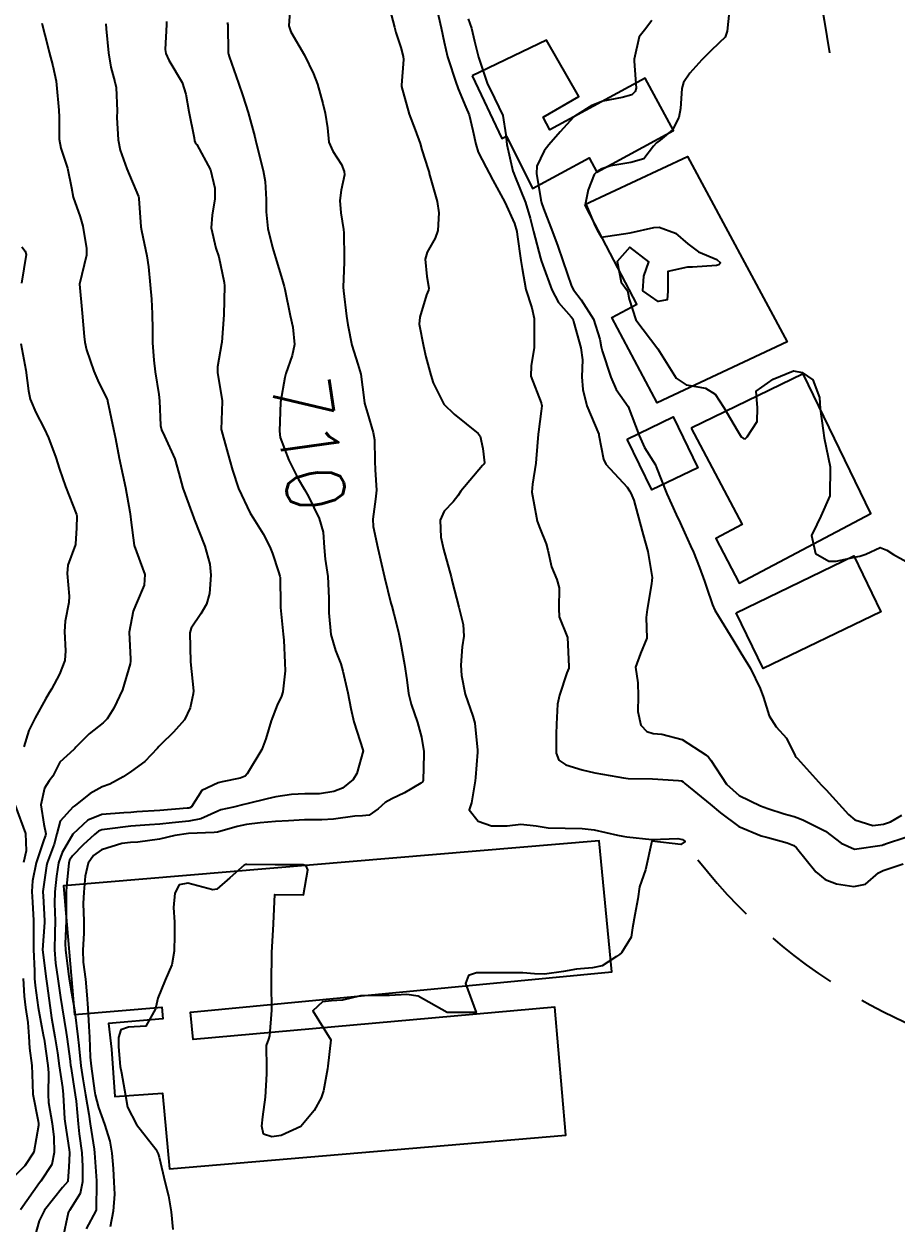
# Model space of a CAD drawing. Header units: metres. Extents: x 298520 to 308411, y 7433745 to 7450750.
# Drawn here: x 301798.6 to 301858.9, y 7442328.6 to 7442411.5 of the extents above; entities that cross this region are included whole.
import ezdxf
from ezdxf.enums import TextEntityAlignment as Align

# ---------------------------------------------------------------- set-up
doc = ezdxf.new("R2010")
doc.units = ezdxf.units.M
doc.header["$LTSCALE"] = 10
doc.linetypes.add('DASHED', pattern=[0.75, 0.5, -0.25])
for name, color, linetype in [('Cotas', 45, 'Continuous'), ('Curvas de Nivel 1m', 11, 'Continuous'), ('Curvas de Nivel 5m', 15, 'Continuous'), ('Edificações', 30, 'Continuous'), ('Vias Secundárias', 230, 'DASHED')]:
    doc.layers.add(name, color=color, linetype=linetype)
doc.styles.add('Style-STANDARD', font='STANDARD.shx')

msp = doc.modelspace()

# ---------------------------------------------------------------- linework, layer by layer
at = {"layer": 'Curvas de Nivel 1m', "flags": 128}
for points, elevation in [([(301816.982, 7442413.034), (301816.859, 7442411.397), (301817.008, 7442410.987), (301817.932, 7442409.387), (301818.564, 7442408.098), (301818.843, 7442407.376), (301819.208, 7442406.039), (301819.36, 7442405.368), (301819.529, 7442404.353), (301819.628, 7442403.363), (301819.891, 7442402.753), (301820.488, 7442401.821), (301820.683, 7442401.348), (301820.713, 7442401.115), (301820.47, 7442400.046), (301820.38, 7442399.351), (301820.45, 7442398.489), (301820.639, 7442397.348), (301820.664, 7442397.114), (301820.68, 7442395.347), (301820.676, 7442395.081), (301820.624, 7442393.348), (301820.633, 7442393.095), (301820.847, 7442391.345), (301820.938, 7442390.764), (301821.214, 7442389.341), (301821.633, 7442388.028), (301821.839, 7442387.335), (301822.067, 7442385.56), (301822.094, 7442385.332), (301822.283, 7442384.641), (301822.683, 7442383.326), (301822.775, 7442382.808), (301822.794, 7442381.324), (301822.823, 7442380.738), (301822.907, 7442379.323), (301822.836, 7442378.701), (301822.657, 7442377.325), (301822.688, 7442376.825), (301823.006, 7442375.322), (301823.261, 7442374.22), (301823.471, 7442373.317), (301823.914, 7442371.524), (301823.975, 7442371.311), (301824.118, 7442370.783), (301824.41, 7442369.609), (301824.474, 7442369.304), (301824.564, 7442368.835), (301824.847, 7442367.298), (301825.007, 7442366.24), (301825.121, 7442365.294), (301825.305, 7442364.551), (301825.755, 7442363.284), (301826.018, 7442362.28), (301826.179, 7442361.278), (301826.187, 7442361.092), (301826.142, 7442359.278), (301826.085, 7442359.175), (301825.98, 7442359.097), (301824.848, 7442358.419), (301823.963, 7442358.002), (301823.514, 7442357.761), (301823.019, 7442357.319), (301822.397, 7442356.877), (301821.948, 7442356.834), (301821.427, 7442356.817), (301819.946, 7442356.616), (301819.14, 7442356.557), (301817.945, 7442356.548), (301816.843, 7442356.492), (301815.943, 7442356.433), (301814.886, 7442356.36), (301813.941, 7442356.23), (301813.283, 7442356.093), (301811.936, 7442355.719), (301811.7, 7442355.688), (301809.934, 7442355.62), (301808.993, 7442355.484), (301807.93, 7442355.221), (301806.418, 7442355.025), (301805.928, 7442355), (301805.318, 7442354.921), (301803.922, 7442354.478), (301803.373, 7442354.101), (301802.989, 7442353.559), (301802.789, 7442352.672), (301802.69, 7442351.562), (301802.662, 7442350.775), (301802.697, 7442349.562), (301802.693, 7442348.724), (301802.623, 7442347.562), (301802.658, 7442346.734), (301802.806, 7442345.56), (301802.901, 7442344.46), (301802.965, 7442343.558), (301803.039, 7442342.292), (301803.079, 7442341.557), (301803.145, 7442340.16), (301803.2, 7442339.555), (301803.438, 7442337.84), (301803.486, 7442337.552), (301803.71, 7442336.685), (301804.133, 7442335.543), (301804.504, 7442334.361), (301804.628, 7442333.536), (301804.715, 7442332.476), (301804.777, 7442331.533), (301804.816, 7442330.713), (301804.734, 7442329.533), (301804.515, 7442328.439)], 709), ([(301827.009, 7442412.886), (301827.388, 7442411.272), (301827.589, 7442410.274), (301827.813, 7442409.268), (301828.439, 7442407.377), (301828.481, 7442407.261), (301828.551, 7442407.064), (301829.08, 7442405.794), (301829.308, 7442405.248), (301829.58, 7442404.181), (301829.773, 7442403.241), (301829.948, 7442402.689), (301830.487, 7442401.623), (301830.698, 7442401.228), (301830.962, 7442400.741), (301831.79, 7442399.217), (301832.441, 7442397.756), (301832.6, 7442397.208), (301832.636, 7442397.003), (301832.888, 7442395.205), (301832.972, 7442394.636), (301833.24, 7442393.201), (301833.64, 7442391.927), (301833.813, 7442391.196), (301833.807, 7442389.737), (301833.799, 7442389.195), (301833.598, 7442387.923), (301833.584, 7442387.197), (301834.295, 7442385.376), (301834.321, 7442385.217), (301834.325, 7442385.19), (301834.329, 7442385.153), (301834.287, 7442384.787), (301834.103, 7442383.354), (301834.092, 7442383.192), (301833.943, 7442381.496), (301833.911, 7442381.193), (301833.687, 7442379.736), (301833.634, 7442379.196), (301833.956, 7442377.433), (301834.021, 7442377.192), (301834.188, 7442376.713), (301834.624, 7442375.63), (301834.744, 7442375.181), (301835.01, 7442374.026), (301835.377, 7442373.172), (301835.544, 7442372.576), (301835.509, 7442371.169), (301835.526, 7442370.578), (301836.103, 7442369.16), (301836.21, 7442367.159), (301836.191, 7442367.039), (301836.069, 7442366.723), (301835.55, 7442365.168), (301835.429, 7442364.552), (301835.357, 7442363.17), (301835.331, 7442362.478), (301835.333, 7442361.17), (301835.518, 7442360.687), (301835.995, 7442360.35), (301837.123, 7442360.017), (301837.99, 7442359.814), (301839.588, 7442359.522), (301839.986, 7442359.455), (301840.291, 7442359.421), (301841.986, 7442359.383), (301843.781, 7442359.276), (301843.985, 7442359.245), (301844.095, 7442359.179), (301844.22, 7442359.066), (301845.962, 7442357.65), (301846.677, 7442357.033), (301847.944, 7442356.108), (301849.481, 7442355.461), (301849.936, 7442355.33), (301850.202, 7442355.263), (301851.279, 7442354.98), (301851.748, 7442354.79), (301851.929, 7442354.615), (301853.272, 7442352.956), (301853.905, 7442352.446), (301854.699, 7442352.144), (301855.898, 7442351.943), (301856.702, 7442352.117), (301857.599, 7442352.905), (301857.915, 7442353.065), (301859.296, 7442353.509)], 707), ([(301823.846, 7442412.542), (301824.153, 7442411.307), (301824.242, 7442410.948), (301824.589, 7442409.905), (301824.763, 7442409.298), (301824.786, 7442409.092), (301824.632, 7442407.299), (301824.636, 7442407.215), (301825.166, 7442405.294), (301825.584, 7442404.222), (301825.933, 7442403.286), (301826.057, 7442402.845), (301826.485, 7442401.489), (301826.545, 7442401.279), (301826.564, 7442401.197), (301827.109, 7442399.274), (301827.225, 7442398.499), (301827.145, 7442397.273), (301826.968, 7442396.734), (301826.418, 7442395.773), (301826.28, 7442395.282), (301826.395, 7442394.095), (301826.53, 7442393.279), (301826.511, 7442393.149), (301826.378, 7442392.815), (301825.897, 7442391.287), (301825.867, 7442390.796), (301826.168, 7442389.283), (301826.332, 7442388.535), (301826.657, 7442387.277), (301826.827, 7442386.755), (301827.576, 7442385.267), (301828.283, 7442384.593), (301829.949, 7442383.235), (301830.08, 7442383.051), (301830.253, 7442382.217), (301830.376, 7442381.229), (301830.339, 7442381.132), (301830.241, 7442381.031), (301828.731, 7442379.252), (301828.527, 7442378.947), (301828.212, 7442378.523), (301827.584, 7442377.884), (301827.309, 7442377.269), (301827.363, 7442376.086), (301827.548, 7442375.266), (301828.072, 7442373.342), (301828.093, 7442373.261), (301828.149, 7442373.015), (301828.595, 7442371.253), (301828.911, 7442370.048), (301828.957, 7442369.247), (301828.835, 7442368.51), (301828.73, 7442367.253), (301828.78, 7442366.539), (301829.049, 7442365.25), (301829.573, 7442363.71), (301829.698, 7442363.243), (301829.882, 7442361.364), (301829.885, 7442361.241), (301829.753, 7442359.474), (301829.74, 7442359.242), (301829.468, 7442357.738), (301829.315, 7442357.246), (301829.945, 7442356.461), (301830.859, 7442356.144), (301831.942, 7442356.154), (301832.885, 7442356.259), (301833.942, 7442356.136), (301834.763, 7442355.999), (301835.941, 7442355.984), (301837.118, 7442355.972), (301837.94, 7442355.858), (301839.56, 7442355.501), (301839.936, 7442355.435), (301840.209, 7442355.389), (301841.934, 7442355.212), (301843.731, 7442355.276), (301843.935, 7442355.234), (301844.056, 7442355.19), (301844.243, 7442355.065), (301843.931, 7442354.846), (301841.933, 7442355.09), (301841.497, 7442353.096), (301841.076, 7442351.922), (301840.975, 7442351.104), (301840.768, 7442350.003), (301840.598, 7442349.109), (301840.511, 7442348.453), (301839.837, 7442347.371), (301839.691, 7442347.266), (301839.488, 7442347.123), (301838.493, 7442346.467), (301837.825, 7442346.339), (301836.722, 7442346.252), (301835.822, 7442346.08), (301834.531, 7442345.89), (301833.82, 7442345.929), (301833.025, 7442345.994), (301831.821, 7442345.992), (301830.59, 7442345.998), (301829.82, 7442345.987), (301829.263, 7442345.801), (301829.063, 7442345.248), (301829.793, 7442343.24), (301827.793, 7442343.26), (301825.804, 7442344.383), (301824.999, 7442344.486), (301823.804, 7442344.416), (301822.693, 7442344.432), (301821.804, 7442344.404), (301820.563, 7442344.111), (301819.8, 7442344.046), (301819.178, 7442343.988), (301818.507, 7442343.373), (301819.763, 7442341.36), (301819.562, 7442339.544), (301819.539, 7442339.362), (301819.254, 7442337.838), (301819.103, 7442337.366), (301818.608, 7442336.472), (301817.693, 7442335.38), (301816.337, 7442334.743), (301815.686, 7442334.667), (301815.119, 7442334.841), (301814.995, 7442335.41), (301815.074, 7442336.038), (301815.248, 7442337.407), (301815.339, 7442339.006), (301815.345, 7442339.406), (301815.32, 7442340.969), (301815.477, 7442341.404), (301815.539, 7442341.631), (301815.685, 7442343.402), (301815.653, 7442345.244), (301815.654, 7442345.402), (301815.689, 7442347.26), (301815.693, 7442347.402), (301815.805, 7442349.343), (301815.809, 7442349.401), (301815.883, 7442351.4), (301817.883, 7442351.38), (301818.175, 7442353.112), (301818.052, 7442353.379), (301817.913, 7442353.436), (301817.852, 7442353.442), (301815.913, 7442353.455), (301813.965, 7442353.481), (301813.913, 7442353.472), (301813.881, 7442353.463), (301813.774, 7442353.431), (301812.789, 7442352.552), (301811.888, 7442351.759), (301811.615, 7442351.725), (301809.894, 7442352.195), (301809.295, 7442352.076), (301808.978, 7442351.484), (301808.904, 7442350.515), (301808.965, 7442349.483), (301808.969, 7442348.599), (301808.943, 7442347.484), (301808.773, 7442346.541), (301808.315, 7442345.492), (301807.8, 7442344.242), (301807.67, 7442343.625), (301807.65, 7442343.501), (301806.975, 7442342.308), (301805.774, 7442342.247), (301805.252, 7442342.047), (301805.101, 7442341.53), (301805.095, 7442340.869), (301805.207, 7442339.528), (301805.306, 7442339.094), (301805.584, 7442337.522), (301805.711, 7442336.721), (301806.332, 7442335.514), (301807.676, 7442333.802), (301807.845, 7442333.498), (301807.909, 7442333.258), (301808.326, 7442331.493), (301808.537, 7442330.588), (301808.721, 7442329.489), (301808.842, 7442328.256)], 708), ([(301829.257, 7442411.897), (301829.475, 7442411.247), (301829.686, 7442410.336), (301829.96, 7442409.239), (301830.556, 7442407.438), (301830.644, 7442407.229), (301830.785, 7442406.993), (301831.641, 7442405.219), (301831.847, 7442403.883), (301831.908, 7442403.216), (301832.335, 7442401.361), (301832.392, 7442401.211), (301832.481, 7442401.023), (301833.201, 7442399.203), (301833.524, 7442398.122), (301833.753, 7442397.197), (301834.25, 7442395.356), (301834.299, 7442395.191), (301834.408, 7442394.871), (301835.033, 7442393.18), (301835.487, 7442392.286), (301836.364, 7442391.296), (301836.467, 7442391.159), (301836.531, 7442390.988), (301837.039, 7442389.153), (301837.144, 7442388.338), (301837.109, 7442387.152), (301837.164, 7442386.291), (301837.441, 7442385.149), (301838.264, 7442383.198), (301838.283, 7442383.14), (301838.588, 7442381.476), (301838.761, 7442381.135), (301840.227, 7442379.529), (301840.391, 7442379.284), (301840.481, 7442379.116), (301840.69, 7442378.639), (301841.106, 7442377.106), (301841.327, 7442376.245), (301841.663, 7442375.098), (301841.946, 7442373.293), (301841.943, 7442373.093), (301841.913, 7442372.866), (301841.61, 7442371.098), (301841.551, 7442370.532), (301841.582, 7442369.098), (301841.14, 7442368.051), (301840.806, 7442367.109), (301840.969, 7442366.014), (301840.985, 7442365.106), (301840.972, 7442364.036), (301841.178, 7442363.103), (301841.581, 7442362.651), (301842.024, 7442362.519), (301842.625, 7442362.483), (301844.019, 7442362.112), (301845.666, 7442361.045), (301845.843, 7442360.884), (301845.999, 7442360.675), (301847.103, 7442359.029), (301847.971, 7442358.24), (301849.44, 7442357.526), (301849.958, 7442357.345), (301851.069, 7442356.983), (301851.765, 7442356.787), (301851.95, 7442356.724), (301852.365, 7442356.55), (301853.941, 7442355.77), (301855.007, 7442354.939), (301855.929, 7442354.54), (301857.851, 7442354.82), (301857.932, 7442354.847), (301857.971, 7442354.861), (301858.079, 7442354.899), (301859.468, 7442355.355)], 706), ([(301847.271, 7442412.379), (301847.134, 7442411.035), (301846.997, 7442410.635), (301846.591, 7442410.232), (301845.979, 7442409.652), (301845.394, 7442409.058), (301844.564, 7442408.13), (301844.132, 7442407.5), (301844.007, 7442407.075), (301843.915, 7442405.701), (301843.81, 7442405.077), (301843.369, 7442404.233), (301842.509, 7442403.516), (301842.266, 7442403.333), (301842.06, 7442403.094), (301841.385, 7442402.21), (301840.491, 7442401.964), (301839.101, 7442401.742), (301838.487, 7442401.526), (301838.229, 7442401.399), (301837.958, 7442401.145), (301837.541, 7442400.081), (301837.355, 7442399.151), (301838.011, 7442397.573), (301838.241, 7442397.142), (301838.43, 7442396.806), (301840.433, 7442397.11), (301842.063, 7442397.469), (301842.439, 7442397.501), (301843.56, 7442397.079), (301844.426, 7442396.351), (301845.149, 7442395.788), (301846.415, 7442395.271), (301846.666, 7442395.037), (301846.556, 7442394.893), (301846.41, 7442394.858), (301844.74, 7442394.733), (301844.408, 7442394.744), (301843.042, 7442394.445), (301843.038, 7442393.083), (301842.993, 7442392.468), (301842.376, 7442392.359), (301841.301, 7442393.101), (301841.387, 7442394.111), (301841.72, 7442395.097), (301840.423, 7442396.112), (301839.543, 7442395.123), (301839.81, 7442393.701), (301840.252, 7442393.112), (301840.28, 7442393.01), (301840.377, 7442392.537), (301840.839, 7442391.105), (301842.343, 7442389.09), (301843.623, 7442387.077), (301844.308, 7442386.617), (301845.631, 7442386.375), (301846.302, 7442385.969), (301846.902, 7442385.034), (301847.819, 7442383.475), (301848.103, 7442383.022), (301848.262, 7442382.899), (301848.392, 7442382.888), (301848.525, 7442383.017), (301849.216, 7442384.073), (301849.232, 7442385.011), (301849.143, 7442386.173), (301850.313, 7442387), (301851.716, 7442387.585), (301852.32, 7442387.462), (301853.047, 7442386.963), (301853.526, 7442385.732), (301853.569, 7442384.957), (301853.766, 7442383.46), (301853.848, 7442382.954), (301854.243, 7442380.95), (301854.223, 7442378.95), (301853.617, 7442377.54), (301853.323, 7442376.959), (301852.953, 7442376.195), (301853.23, 7442374.959), (301854.165, 7442374.429), (301854.678, 7442374.43), (301856.17, 7442374.757), (301856.305, 7442374.784), (301856.706, 7442374.915), (301857.703, 7442375.38), (301858.176, 7442375.193), (301858.622, 7442374.896), (301860.16, 7442374.025)], 704), ([(301799.79, 7442411.598), (301800.203, 7442409.977), (301800.31, 7442409.593), (301800.569, 7442408.633), (301800.778, 7442407.588), (301800.808, 7442407.33), (301800.972, 7442405.586), (301801.002, 7442405.109), (301800.991, 7442403.585), (301801.117, 7442402.964), (301801.564, 7442401.579), (301801.841, 7442400.205), (301801.965, 7442399.575), (301802.442, 7442398.205), (301802.619, 7442397.567), (301802.875, 7442396.021), (301802.872, 7442395.563), (301802.393, 7442393.57), (301802.588, 7442391.567), (301802.726, 7442389.944), (301802.759, 7442389.564), (301802.874, 7442389.023), (301803.385, 7442387.554), (301803.668, 7442386.911), (301804.294, 7442385.631), (301804.325, 7442385.54), (301804.338, 7442385.494), (301804.755, 7442383.535), (301804.887, 7442382.911), (301805.14, 7442381.531), (301805.402, 7442380.358), (301805.587, 7442379.526), (301805.877, 7442377.844), (301805.924, 7442377.523), (301805.951, 7442377.284), (301806.173, 7442375.52), (301806.908, 7442373.512), (301806.877, 7442372.778), (301806.341, 7442371.518), (301806.274, 7442371.366), (301806.117, 7442370.974), (301805.832, 7442369.524), (301805.928, 7442367.669), (301805.928, 7442367.522), (301805.893, 7442367.345), (301805.38, 7442365.53), (301804.766, 7442364.265), (301804.308, 7442363.546), (301804.184, 7442363.394), (301804.029, 7442363.271), (301803.066, 7442362.511), (301802.153, 7442361.568), (301802.082, 7442361.489), (301802.001, 7442361.409), (301801.037, 7442360.535), (301800.548, 7442359.584), (301800.305, 7442359.26), (301799.975, 7442358.756), (301799.73, 7442357.593), (301799.943, 7442356.257), (301800.069, 7442355.589), (301800.046, 7442355.474), (301799.929, 7442355.168), (301799.41, 7442353.598), (301799.152, 7442352.343), (301799.11, 7442351.602), (301799.148, 7442350.873), (301799.23, 7442349.599), (301799.23, 7442348.973), (301799.216, 7442347.599), (301799.28, 7442346.139), (301799.302, 7442345.598), (301799.331, 7442345.12), (301799.54, 7442343.594), (301799.774, 7442342.331), (301799.92, 7442341.588), (301799.948, 7442341.401), (301800.208, 7442339.585), (301800.247, 7442339.076), (301800.227, 7442337.585), (301800.266, 7442337.033), (301800.508, 7442335.582), (301800.624, 7442334.64), (301800.652, 7442333.58), (301800.482, 7442332.761), (301799.736, 7442331.589), (301799.642, 7442331.477), (301798.316, 7442329.613)], 713), ([(301804.226, 7442411.546), (301804.246, 7442411.191), (301804.397, 7442409.543), (301804.568, 7442408.549), (301804.846, 7442407.537), (301804.933, 7442407.152), (301804.993, 7442405.535), (301804.987, 7442405.074), (301805.071, 7442403.534), (301805.217, 7442402.811), (301805.666, 7442401.528), (301806.464, 7442399.613), (301806.502, 7442399.52), (301806.509, 7442399.473), (301806.641, 7442397.518), (301806.683, 7442397.265), (301807.055, 7442395.514), (301807.161, 7442394.753), (301807.289, 7442393.511), (301807.37, 7442392.518), (301807.424, 7442391.509), (301807.44, 7442390.421), (301807.446, 7442389.509), (301807.526, 7442388.307), (301807.626, 7442387.507), (301807.872, 7442385.929), (301807.919, 7442385.504), (301807.988, 7442383.79), (301808.053, 7442383.502), (301808.266, 7442383.06), (301808.992, 7442381.489), (301809.259, 7442380.511), (301809.528, 7442379.48), (301810.196, 7442377.654), (301810.27, 7442377.469), (301810.326, 7442377.334), (301811.057, 7442375.461), (301811.4, 7442374.218), (301811.477, 7442373.457), (301811.388, 7442372.204), (301811.164, 7442371.46), (301810.784, 7442370.796), (301810.106, 7442369.795), (301810.016, 7442369.471), (301810.073, 7442367.47), (301810.269, 7442365.468), (301810.257, 7442365.262), (301810.041, 7442364.29), (301809.661, 7442363.476), (301808.884, 7442362.623), (301808.007, 7442361.753), (301807.886, 7442361.62), (301807.785, 7442361.502), (301806.909, 7442360.595), (301805.987, 7442359.918), (301805.422, 7442359.528), (301804.499, 7442359.019), (301803.972, 7442358.833), (301803.136, 7442358.388), (301802.128, 7442357.568), (301802.022, 7442357.499), (301801.952, 7442357.455), (301801.057, 7442356.468), (301800.844, 7442355.581), (301800.641, 7442354.868), (301800.167, 7442353.587), (301800.12, 7442353.378), (301799.886, 7442351.765), (301799.863, 7442351.61), (301799.861, 7442351.59), (301799.863, 7442351.571), (301799.88, 7442351.299), (301799.984, 7442349.589), (301799.985, 7442349.466), (301799.852, 7442347.59), (301800.104, 7442345.587), (301800.15, 7442345.247), (301800.362, 7442343.584), (301800.472, 7442342.893), (301800.704, 7442341.581), (301800.874, 7442340.457), (301801.006, 7442339.577), (301801.224, 7442338.079), (301801.266, 7442337.575), (301801.367, 7442335.904), (301801.406, 7442335.573), (301801.675, 7442333.755), (301801.699, 7442333.57), (301801.701, 7442333.541), (301801.658, 7442332.57), (301801.6, 7442331.614), (301801.587, 7442331.571), (301801.224, 7442331.162), (301799.979, 7442329.595), (301799.616, 7442328.863), (301799.331, 7442327.878)], 712), ([(301808.412, 7442411.695), (301808.418, 7442411.502), (301808.317, 7442409.772), (301808.354, 7442409.502), (301808.576, 7442409.043), (301809.485, 7442407.486), (301809.755, 7442406.692), (301809.963, 7442405.479), (301810.311, 7442403.668), (301810.347, 7442403.472), (301810.389, 7442403.359), (301810.5, 7442403.2), (301811.448, 7442401.46), (301811.743, 7442400.184), (301811.745, 7442399.457), (301811.574, 7442398.331), (301811.486, 7442397.459), (301811.827, 7442396.048), (301812.017, 7442395.454), (301812.386, 7442393.673), (301812.405, 7442393.45), (301812.363, 7442391.45), (301812.231, 7442389.564), (301812.217, 7442389.451), (301811.921, 7442387.852), (301811.938, 7442387.454), (301812.249, 7442385.494), (301812.251, 7442385.45), (301812.192, 7442383.533), (301812.205, 7442383.451), (301812.269, 7442383.189), (301812.768, 7442381.445), (301812.971, 7442380.707), (301813.387, 7442379.438), (301814.198, 7442377.743), (301814.385, 7442377.427), (301815.077, 7442376.312), (301815.538, 7442375.41), (301815.721, 7442374.959), (301816.156, 7442373.7), (301816.236, 7442373.399), (301816.25, 7442373.3), (301816.278, 7442371.398), (301816.287, 7442371.233), (301816.477, 7442369.396), (301816.513, 7442368.98), (301816.59, 7442367.395), (301816.6, 7442366.863), (301816.448, 7442365.396), (301816.349, 7442365.098), (301816.044, 7442364.489), (301815.629, 7442363.406), (301815.278, 7442362.147), (301814.985, 7442361.415), (301813.986, 7442359.742), (301813.847, 7442359.569), (301813.5, 7442359.435), (301812.251, 7442359.175), (301811.978, 7442359.12), (301810.853, 7442358.578), (301810.135, 7442357.468), (301810.032, 7442357.389), (301809.952, 7442357.372), (301809.843, 7442357.363), (301807.95, 7442357.196), (301806.362, 7442357.103), (301805.948, 7442357.072), (301805.461, 7442357.04), (301803.947, 7442356.926), (301802.965, 7442356.538), (301801.95, 7442355.57), (301801.198, 7442354.299), (301800.944, 7442353.58), (301800.801, 7442352.679), (301800.69, 7442351.582), (301800.677, 7442350.78), (301800.714, 7442349.581), (301800.699, 7442348.737), (301800.679, 7442347.582), (301800.753, 7442346.657), (301800.904, 7442345.579), (301801.09, 7442344.287), (301801.197, 7442343.576), (301801.468, 7442341.873), (301801.515, 7442341.572), (301801.746, 7442339.88), (301801.786, 7442339.57), (301801.791, 7442339.521), (301802.109, 7442337.566), (301802.165, 7442337.117), (301802.302, 7442335.564), (301802.387, 7442334.862), (301802.556, 7442333.561), (301802.611, 7442332.608), (301802.606, 7442331.56), (301802.445, 7442330.752), (301801.706, 7442329.569), (301801.67, 7442329.522), (301801.621, 7442329.408), (301801.219, 7442327.576)], 711), ([(301798.418, 7442396.147), (301798.646, 7442395.847), (301798.706, 7442395.616), (301798.393, 7442393.62)], 714), ([(301798.341, 7442389.465), (301798.698, 7442387.614), (301798.885, 7442386.197), (301799.003, 7442385.609), (301799.373, 7442384.693), (301799.962, 7442383.595), (301800.263, 7442382.949), (301800.771, 7442381.585), (301801.027, 7442380.79), (301801.423, 7442379.578), (301802.194, 7442377.659), (301802.209, 7442377.57), (301802.184, 7442376.707), (301802.124, 7442375.62), (301802.114, 7442375.571), (301801.586, 7442374.149), (301801.547, 7442373.576), (301801.687, 7442372.017), (301801.662, 7442371.575), (301801.406, 7442370.281), (301801.356, 7442369.577), (301801.43, 7442368.229), (301801.379, 7442367.577), (301801.013, 7442366.63), (301800.462, 7442365.586), (301800.305, 7442365.332), (301800.046, 7442364.905), (301799.342, 7442363.6), (301798.894, 7442362.733), (301798.552, 7442361.612)], 714), ([(301797.962, 7442357.544), (301798.678, 7442355.609), (301798.726, 7442354.413), (301798.529, 7442353.611)], 714), ([(301798.506, 7442345.61), (301798.571, 7442344.379), (301798.677, 7442343.607), (301798.832, 7442342.549), (301798.891, 7442341.603), (301798.938, 7442340.786), (301799.109, 7442339.6), (301799.132, 7442338.994), (301799.182, 7442337.598), (301799.547, 7442335.74), (301799.563, 7442335.592), (301799.556, 7442335.456), (301799.241, 7442333.596), (301798.614, 7442332.65), (301797.644, 7442331.662)], 714)]:
    msp.add_lwpolyline(points, dxfattribs=dict(at, elevation=elevation))
at = {"layer": 'Curvas de Nivel 5m', "flags": 128}
for points, elevation in [([(301812.605, 7442411.647), (301812.64, 7442411.486), (301812.65, 7442411.449), (301812.679, 7442409.544), (301812.69, 7442409.448), (301812.73, 7442409.298), (301813.377, 7442407.438), (301813.683, 7442406.572), (301814.049, 7442405.427), (301814.508, 7442403.73), (301814.578, 7442403.419), (301814.602, 7442403.319), (301815.083, 7442401.414), (301815.231, 7442400.657), (301815.304, 7442399.412), (301815.302, 7442398.559), (301815.416, 7442397.41), (301815.732, 7442396.094), (301815.931, 7442395.405), (301816.39, 7442393.894), (301816.533, 7442393.398), (301816.573, 7442393.206), (301816.95, 7442391.394), (301817.147, 7442390.6), (301817.259, 7442389.391), (301817.084, 7442388.64), (301816.657, 7442387.397), (301816.586, 7442387.122), (301816.293, 7442385.4), (301816.212, 7442383.401), (301816.266, 7442382.965), (301816.854, 7442381.394), (301817.494, 7442380.123), (301817.931, 7442379.383), (301818.216, 7442378.893), (301818.965, 7442377.368), (301819.24, 7442376.421), (301819.308, 7442375.363), (301819.373, 7442374.57), (301819.552, 7442373.359), (301819.623, 7442371.865), (301819.619, 7442371.358), (301819.624, 7442370.864), (301819.766, 7442369.355), (301820.086, 7442368.25), (301820.443, 7442367.346), (301820.593, 7442366.82), (301820.93, 7442365.341), (301821.139, 7442364.242), (301821.339, 7442363.337), (301822.003, 7442361.33), (301821.551, 7442359.771), (301821.304, 7442359.337), (301820.57, 7442358.748), (301819.97, 7442358.512), (301818.971, 7442358.361), (301817.967, 7442358.348), (301817.044, 7442358.312), (301815.964, 7442358.141), (301815.368, 7442358.003), (301813.957, 7442357.67), (301813.762, 7442357.626), (301813.043, 7442357.439), (301812.159, 7442357.24), (301811.95, 7442357.155), (301810.771, 7442356.635), (301809.943, 7442356.478), (301808.8, 7442356.346), (301807.94, 7442356.249), (301807.236, 7442356.211), (301805.939, 7442356.12), (301804.317, 7442355.924), (301803.936, 7442355.874), (301803.705, 7442355.783), (301803.434, 7442355.555), (301802.664, 7442354.825), (301801.918, 7442354.063), (301801.72, 7442353.767), (301801.658, 7442353.573), (301801.493, 7442351.97), (301801.472, 7442351.574), (301801.476, 7442349.965), (301801.479, 7442349.574), (301801.42, 7442348.001), (301801.431, 7442347.574), (301801.664, 7442345.723), (301801.686, 7442345.571), (301801.806, 7442344.865), (301802.033, 7442343.568), (301802.072, 7442343.284), (301802.289, 7442341.565), (301802.348, 7442340.973), (301802.496, 7442339.562), (301802.62, 7442338.675), (301802.806, 7442337.559), (301803.042, 7442336.217), (301803.141, 7442335.556), (301803.412, 7442333.816), (301803.443, 7442333.552), (301803.573, 7442331.622), (301803.574, 7442331.551), (301803.554, 7442329.62), (301803.538, 7442329.551), (301802.858, 7442328.31)], 710), ([(301841.93, 7442411.777), (301841.438, 7442411.102), (301841.056, 7442410.646), (301840.724, 7442409.108), (301840.724, 7442408.956), (301840.842, 7442407.107), (301840.787, 7442406.871), (301840.548, 7442406.632), (301839.88, 7442406.454), (301838.544, 7442406.199), (301837.795, 7442405.892), (301836.61, 7442405.159), (301836.563, 7442405.129), (301836.532, 7442405.101), (301835.61, 7442404.08), (301834.824, 7442403.185), (301834.499, 7442402.774), (301833.981, 7442401.702), (301833.971, 7442401.195), (301834.272, 7442399.385), (301834.322, 7442399.191), (301834.457, 7442398.78), (301835.08, 7442397.18), (301835.447, 7442396.198), (301835.78, 7442395.169), (301836.387, 7442393.428), (301836.528, 7442393.159), (301837.056, 7442392.474), (301837.907, 7442391.145), (301838.349, 7442389.769), (301838.438, 7442389.233), (301838.461, 7442389.138), (301838.509, 7442388.968), (301839.113, 7442387.128), (301839.479, 7442386.297), (301840.293, 7442385.11), (301841.06, 7442383.102), (301841.434, 7442382.282), (301842.179, 7442381.091), (301842.204, 7442381.052), (301842.242, 7442380.952), (301842.981, 7442379.082), (301843.62, 7442377.657), (301843.893, 7442377.073), (301844.186, 7442376.404), (301844.611, 7442375.497), (301844.811, 7442375.06), (301845.23, 7442373.981), (301845.574, 7442373.049), (301845.721, 7442372.629), (301846.127, 7442371.408), (301846.275, 7442371.038), (301846.535, 7442370.619), (301847.532, 7442369.026), (301848.089, 7442368.104), (301848.743, 7442367.013), (301849.423, 7442365.642), (301849.641, 7442365.004), (301850.034, 7442363.741), (301850.514, 7442362.993), (301851.23, 7442362.197), (301851.845, 7442360.972), (301851.912, 7442360.882), (301852.001, 7442360.785), (301853.661, 7442358.953), (301853.978, 7442358.623), (301855.517, 7442356.934), (301855.949, 7442356.558), (301857.207, 7442356.172), (301857.946, 7442356.257), (301858.425, 7442356.418), (301859.203, 7442356.887)], 705)]:
    msp.add_lwpolyline(points, dxfattribs=dict(at, elevation=elevation))
at = {"layer": 'Edificações'}
for points in [[(301829.525, 7442407.945), (301831.562, 7442403.635), (301831.899, 7442403.795), (301833.685, 7442400.169), (301837.605, 7442402.291), (301838.138, 7442401.306), (301843.427, 7442404.17), (301841.466, 7442407.792), (301834.89, 7442404.232), (301834.424, 7442405.093), (301836.896, 7442406.517), (301834.647, 7442410.421)], [(301837.317, 7442399.068), (301844.406, 7442402.38), (301851.28, 7442389.569), (301842.313, 7442385.363), (301839.181, 7442391.26), (301840.902, 7442392.173), (301837.999, 7442397.718)], [(301844.643, 7442383.616), (301848.168, 7442376.956), (301846.348, 7442375.993), (301847.975, 7442372.918), (301857.062, 7442377.728), (301852.387, 7442387.369)], [(301840.233, 7442382.855), (301843.417, 7442384.393), (301845.112, 7442380.884), (301841.928, 7442379.345)], [(301847.766, 7442370.864), (301855.886, 7442374.787), (301857.749, 7442370.931), (301849.629, 7442367.007)], [(301804.603, 7442340.711), (301804.842, 7442337.441), (301808.141, 7442337.682), (301808.607, 7442332.451), (301835.984, 7442334.77), (301835.235, 7442343.608), (301810.245, 7442341.381), (301810.077, 7442343.264), (301839.172, 7442346.06), (301838.303, 7442355.103), (301801.305, 7442351.999), (301802.05, 7442343.116), (301808.089, 7442343.623), (301808.157, 7442342.807), (301804.398, 7442342.499)]]:
    msp.add_lwpolyline(points, close=True, dxfattribs=at)
at = {"layer": 'Vias Secundárias'}
msp.add_lwpolyline([(301465.55, 7442973.319, 0), (301478.59, 7442967.28, -0.011668)], format="xyb", dxfattribs=at)
at = {"layer": 'Vias Secundárias', "elevation": 700.813}
for points in [[(301850.971, 7442434.47), (301851.678, 7442427.741, 0.016801), (301854.21, 7442409.539, -1.616728)], [(301894.22, 7442331.614), (301887.645, 7442333.288, -0.016723), (301869.599, 7442338.531, -0.036168), (301857.938, 7442343.303, -0.113126), (301845.121, 7442353.798, -0.19449)]]:
    msp.add_lwpolyline(points, format="xyb", dxfattribs=at)

# ---------------------------------------------------------------- texts
at = {"layer": 'Cotas', "style": 'Style-STANDARD'}
msp.add_text('710', height=4, rotation=278.06221, dxfattribs=at).set_placement((301818.268, 7442382.519, 710), align=Align.MIDDLE_CENTER)

doc.saveas('drawing.dxf')
